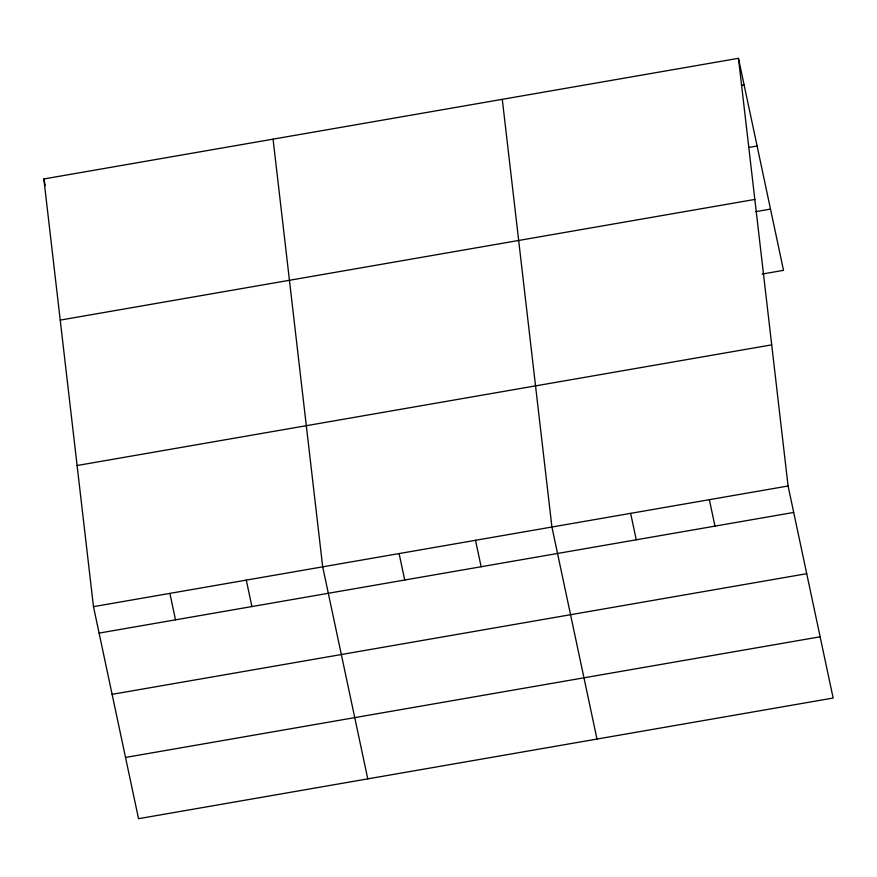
<?xml version="1.0" encoding="UTF-8"?>
<svg xmlns="http://www.w3.org/2000/svg" width="877" height="877" viewBox="0 0 877 877"><rect width="100%" height="100%" fill="white"/><g stroke="black" fill="none" stroke-linecap="round" stroke-linejoin="round"><path stroke-width="1.32" d="M738.456 58.31L788.083 486.001L833.15 698.037L138.544 818.69L93.477 606.654L43.85 178.963L738.456 58.31L783.523 270.346L762.179 274.052M741.405 85.222L744.08 84.762M749.09 147.391L757.092 145.999M60.228 320.105L754.834 199.441M755.831 211.653L770.51 209.099M77.099 465.512L771.705 344.858M93.477 606.654L788.083 486.001M99.101 633.106L793.696 512.442M112.113 694.343L806.719 573.69M125.532 757.443L820.127 636.79M709.361 499.671L714.974 526.123M630.64 513.341L636.253 539.793M596.985 739.059L551.918 527.022L502.291 99.331M475.509 540.287L481.133 566.739M399.101 553.562L404.725 580.015M367.77 778.875L322.692 566.838L273.065 139.147M246.284 580.103L251.907 606.555M169.886 593.378L175.499 619.831M43.85 178.963L45.253 185.573"/></g></svg>
